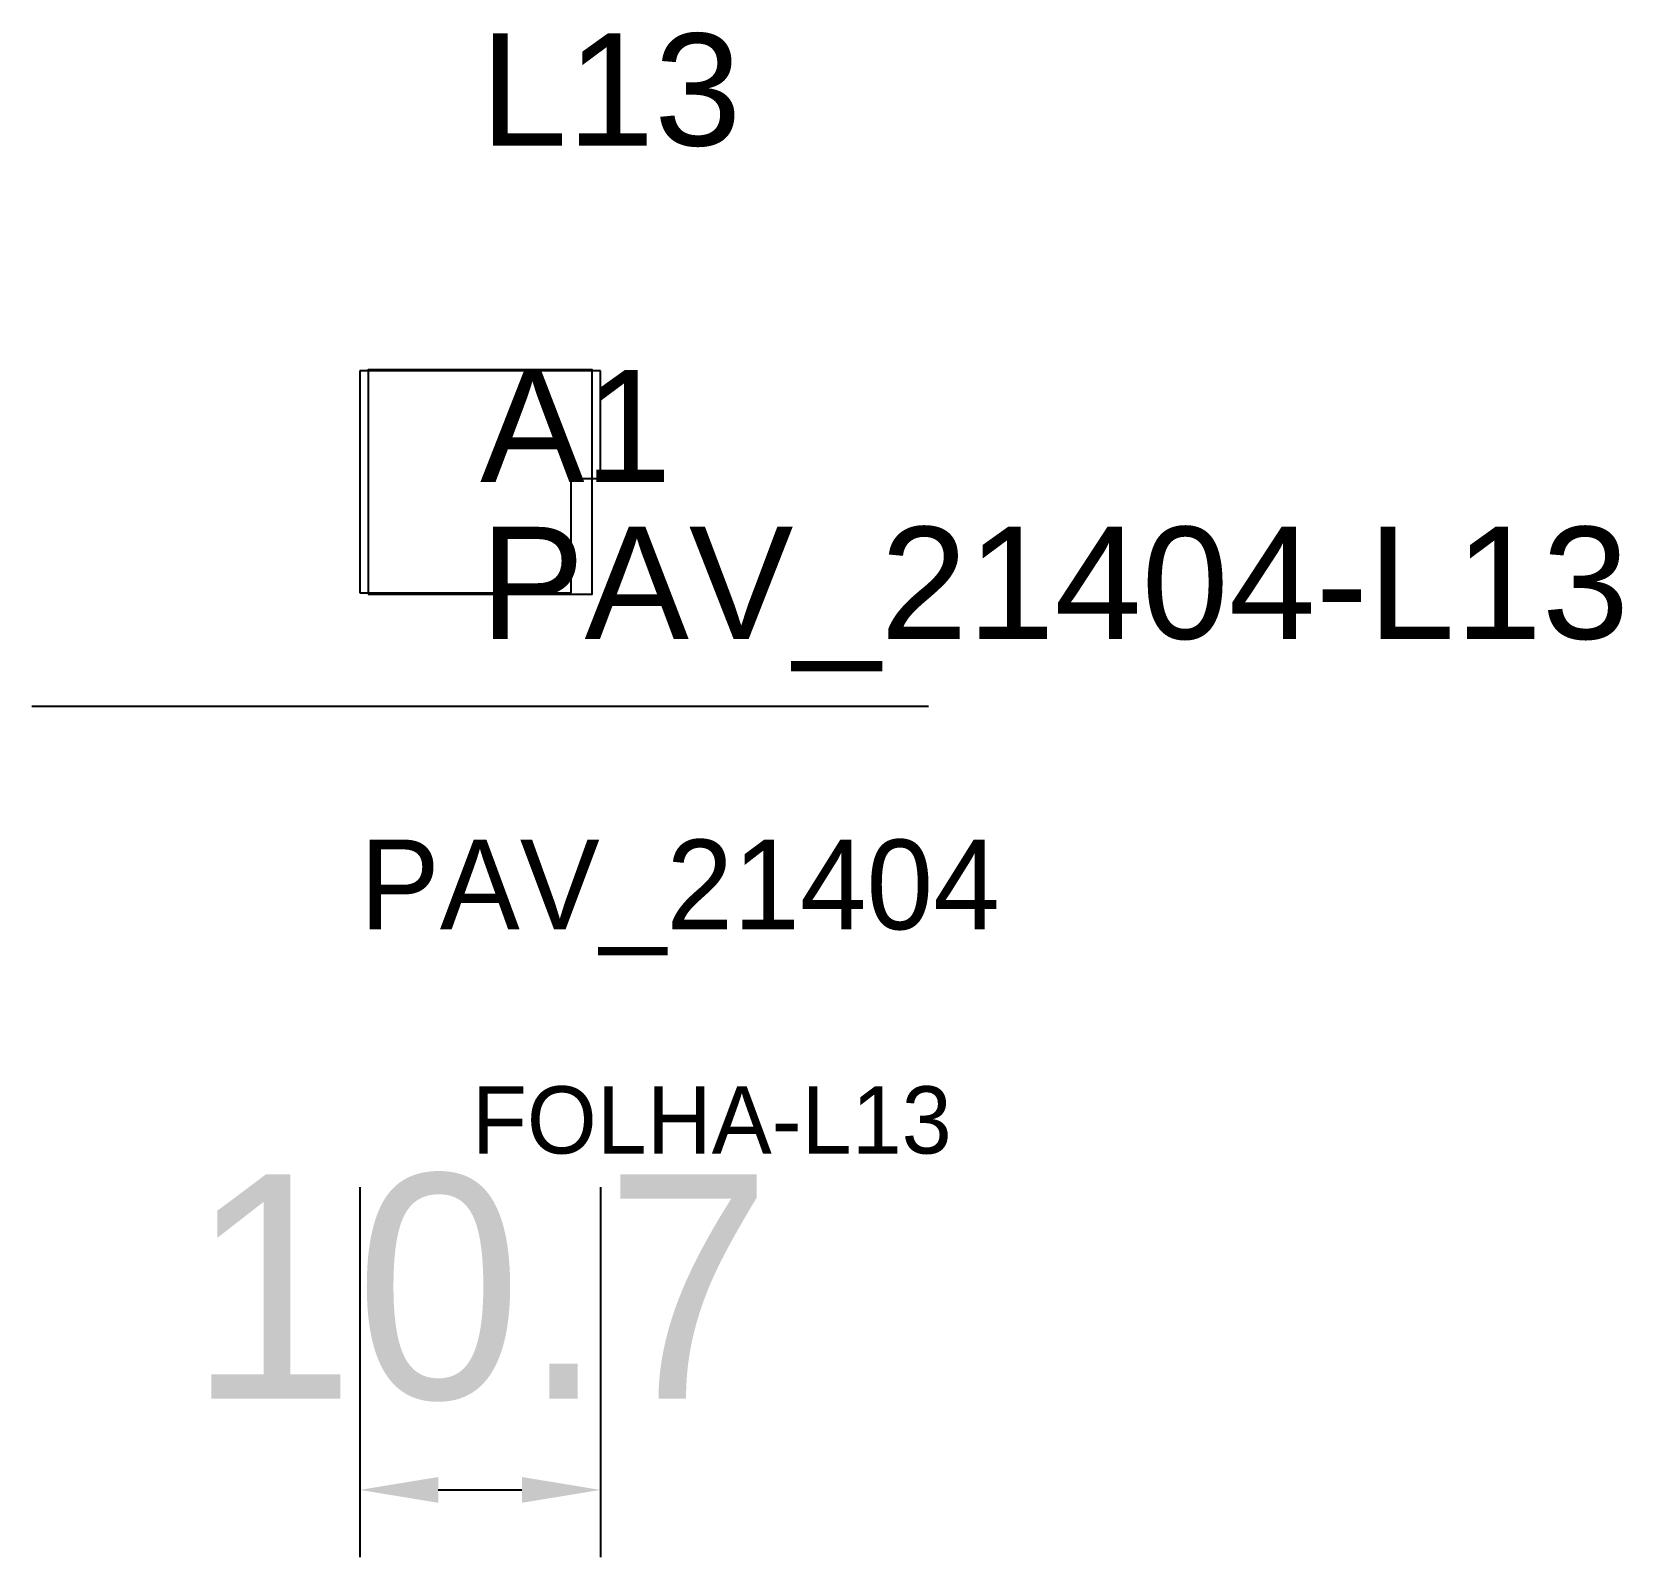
# Model space of a CAD drawing. Header units: metres. Extents: x 207.6 to 278.5, y 148.6 to 216.6.
import ezdxf

# ---------------------------------------------------------------- set-up
doc = ezdxf.new("R2010")
doc.units = ezdxf.units.M
for name, color, linetype in [('3', 3, 'CONTINUOUS'), ('AUX00', 7, 'CONTINUOUS'), ('COTA', 241, 'CONTINUOUS'), ('FOLHA', 255, 'CONTINUOUS'), ('Hachura', 251, 'CONTINUOUS'), ('NOMENCLATURA', 7, 'CONTINUOUS'), ('Nível', 160, 'CONTINUOUS'), ('Painéis', 200, 'CONTINUOUS'), ('Pilares', 5, 'CONTINUOUS'), ('SARR_2.2x7', 40, 'CONTINUOUS')]:
    doc.layers.add(name, color=color, linetype=linetype)
doc.styles.add('ARIAL', font='Arial.ttf')
doc.styles.add('STR_STANDARD', font='arial.ttf')
doc.dimstyles.new('EZ DXF', dxfattribs={"dimtxt": 10, "dimasz": 3.5, "dimexe": 3, "dimexo": 1.5, "dimgap": 1, "dimtad": 1, "dimdec": 1, "dimdsep": 46, "dimcen": 2.5, "dimazin": 3, "dimtfac": 1, "dimtmove": 0, "dimatfit": 3})

msp = doc.modelspace()

# ---------------------------------------------------------------- hatches: boundary and pattern name
at = {"layer": 'Hachura'}
h = msp.add_hatch(dxfattribs=at)
h.set_pattern_fill('ANSI31', scale=50)
h.paths.add_polyline_path([(222.2, 191.6), (231.63, 191.6), (231.63, 196.7), (232.93, 196.7), (232.93, 201.5), (222.2, 201.5)])
h = msp.add_hatch(dxfattribs=at)
h.set_pattern_fill('ANSI31', scale=50)
h.paths.add_polyline_path([(222.2, 191.6), (231.63, 191.6), (231.63, 196.7), (232.93, 196.7), (232.93, 201.5), (222.2, 201.5)])

# ---------------------------------------------------------------- linework, layer by layer
at = {"layer": 'Painéis', "color": 200}
for p, q in [((232.93, 201.5), (222.2, 201.5)), ((222.2, 201.5), (222.2, 191.6)), ((232.93, 201.5), (222.2, 201.5)), ((222.2, 201.5), (222.2, 191.6)), ((232.93, 196.7), (232.93, 201.5)), ((232.93, 196.7), (232.93, 201.5)), ((231.63, 191.6), (231.63, 196.7)), ((231.63, 196.7), (232.93, 196.7)), ((231.63, 191.6), (231.63, 196.7)), ((231.63, 196.7), (232.93, 196.7)), ((222.2, 191.6), (231.63, 191.6)), ((222.2, 191.6), (231.63, 191.6))]:
    msp.add_line(p, q, dxfattribs=at)
at = {"layer": 'Pilares'}
msp.add_lwpolyline([(222.565, 191.55), (232.565, 191.55), (232.565, 201.55), (222.565, 201.55)], close=True, dxfattribs=at)
msp.add_lwpolyline([(222.565, 191.55), (232.565, 191.55), (232.565, 201.55), (222.565, 201.55)], close=True, dxfattribs=at)
at = {"layer": 'SARR_2.2x7'}
msp.add_line((207.565, 186.55), (247.565, 186.55), dxfattribs=at)
msp.add_line((207.565, 186.55), (247.565, 186.55), dxfattribs=at)

# ---------------------------------------------------------------- texts
at = {"layer": '3', "style": 'STR_STANDARD'}
msp.add_text('A1', height=5, dxfattribs=at).set_placement((227.565, 196.55))
msp.add_text('A1', height=5, dxfattribs=at).set_placement((227.565, 196.55))
at = {"layer": 'AUX00', "style": 'STR_STANDARD'}
msp.add_text('PAV_21404-L13', height=5, dxfattribs=at).set_placement((227.565, 189.55))
msp.add_text('PAV_21404-L13', height=5, dxfattribs=at).set_placement((227.565, 189.55))
at = {"layer": 'FOLHA'}
msp.add_text('FOLHA-L13', height=3, dxfattribs=at).set_placement((227.2, 166.6))
msp.add_text('FOLHA-L13', height=3, dxfattribs=at).set_placement((227.2, 166.6))
at = {"layer": 'NOMENCLATURA', "insert": (227.565, 216.55), "char_height": 5, "attachment_point": 1, "style": 'ARIAL'}
msp.add_mtext('L13', dxfattribs=at)
msp.add_mtext('L13', dxfattribs=at)
at = {"layer": 'Nível'}
msp.add_text('PAV_21404', height=4, dxfattribs=at).set_placement((222.2, 176.6))
msp.add_text('PAV_21404', height=4, dxfattribs=at).set_placement((222.2, 176.6))

# ---------------------------------------------------------------- dimensions: what is measured, and where the dimension line sits
at = {"layer": 'COTA'}
msp.add_linear_dim(base=(222.2, 151.6), p1=(222.2, 166.6), p2=(232.93, 166.6), dimstyle='EZ DXF', dxfattribs=at).render()
msp.add_linear_dim(base=(222.2, 151.6), p1=(222.2, 166.6), p2=(232.93, 166.6), dimstyle='EZ DXF', dxfattribs=at).render()

doc.saveas('drawing.dxf')
